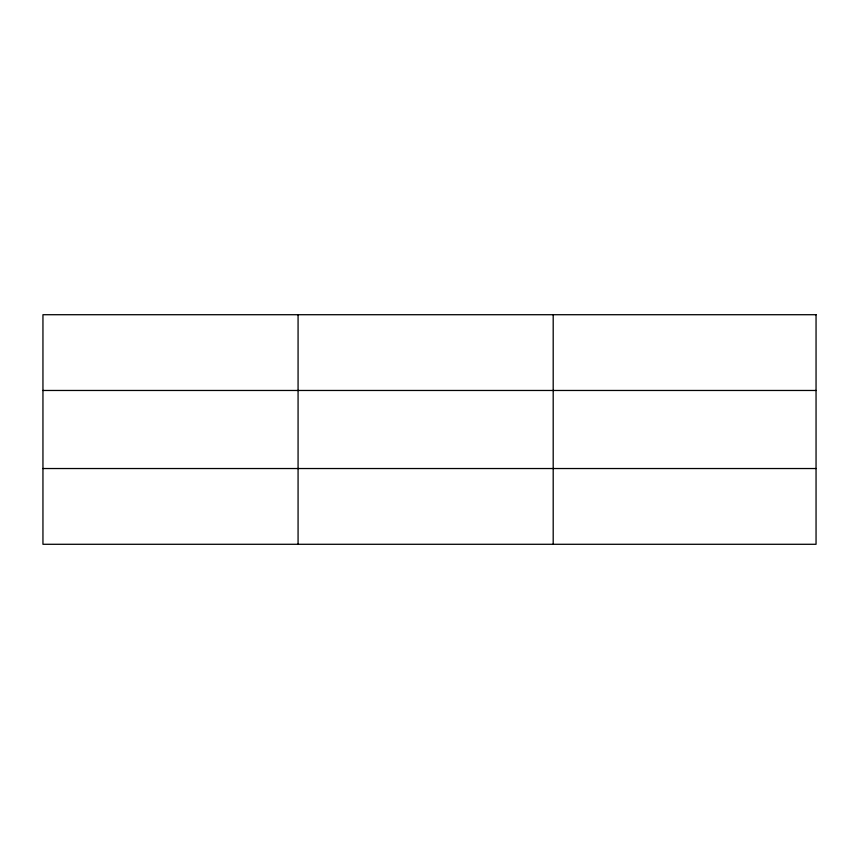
<?xml version="1.0" encoding="UTF-8"?>
<svg xmlns="http://www.w3.org/2000/svg" width="859" height="859" viewBox="0 0 859 859"><rect width="100%" height="100%" fill="white"/><g stroke="black" fill="none" stroke-linecap="round" stroke-linejoin="round"><path stroke-width="1.29" d="M298.073 314.716L298.073 544.284M553.196 314.716L553.196 544.284M42.95 390.469L816.05 390.469M42.95 468.531L816.05 468.531M816.05 314.716L816.05 544.284L42.95 544.284L42.95 314.716L816.05 314.716"/></g></svg>
